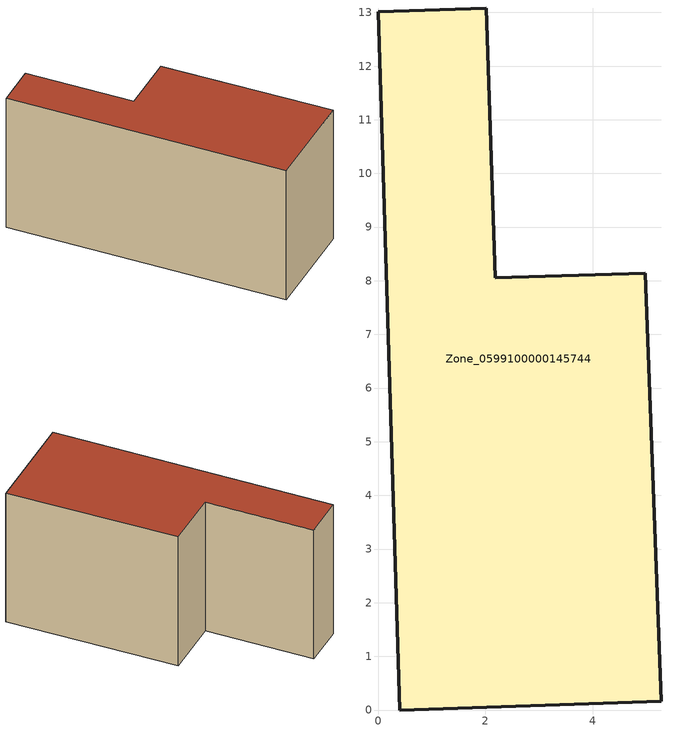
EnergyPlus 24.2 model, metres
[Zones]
Zone_0599100000145744
 floor ground (C_G): 0.4,0 0,13.01 2.02,13.08 2.18,8.05 4.98,8.14 5.28,0.16 z0
 wall outside (C_F): 2.18,8.05 2.02,13.08 0,13.01 0.4,0 5.28,0.16 4.98,8.14 2.18,8.05 z0:6.69
 roof outside (C_R): 5.28,0.16 4.98,8.14 2.18,8.05 2.02,13.08 0,13.01 0.4,0 z6.69
[BUILDING]
Pand.0599100000145744: North Axis=0; Terrain=City; Loads Convergence Tolerance Value=0.04; Temperature Convergence Tolerance Value=0.4; Solar Distribution=FullExterior; Maximum Number of Warmup Days=25; Minimum Number of Warmup Days=1
[Site:Location]
Rotterdam.The.Hague.AP_ZH_NLD Design_Conditions: Latitude=51.96; Longitude=4.45; Time Zone=1; Elevation=-4.5
[SITE:GROUNDTEMPERATURE:BUILDINGSURFACE]
18, 18, 18, 18, 18, 18, 18, 18, 18, 18, 18, 18
[MATERIAL] Thermal Absorptance=0.9; Solar Absorptance=0.7; Visible Absorptance=0.7
Name | Roughness | Thickness | Conductivity | Density | Specific Heat
G.TI.1946 | MediumSmooth | 0.15 | 1 | 540 | 1210
F.TI.1946 | Rough | 0.3 | 0.857143 | 1920 | 840
R.TI.1946 | MediumRough | 0.2 | 0.1 | 1500 | 1000
[CONSTRUCTION]
C_G: G.TI.1946
C_F: F.TI.1946
C_R: R.TI.1946
[ZONE]
Zone_0599100000145744: Type=1; Multiplier=1; Ceiling Height=Autocalculate; Volume=Autocalculate; Floor Area=autocalculate; Part of Total Floor Area=Yes
[ZONEINFILTRATION:DESIGNFLOWRATE]
Infil_Zone_0599100000145744: Zone or ZoneList or Space or SpaceList=Zone_0599100000145744; Schedule=AlwaysOn; Design Flow Rate Calculation Method=Flow/Area; Flow Rate per Floor Area=0.003; Constant Term Coefficient=1; Temperature Term Coefficient=0; Velocity Term Coefficient=0; Velocity Squared Term Coefficient=0
[HVACTEMPLATE:ZONE:IDEALLOADSAIRSYSTEM]
Zone_0599100000145744: Maximum Heating Supply Air Temperature=50; Minimum Cooling Supply Air Temperature=13; Maximum Heating Supply Air Humidity Ratio=0.0156; Minimum Cooling Supply Air Humidity Ratio=0.0077; Heating Limit=NoLimit; Cooling Limit=NoLimit; Dehumidification Control Type=ConstantSensibleHeatRatio; Cooling Sensible Heat Ratio=0.7; Dehumidification Setpoint=60; Humidification Control Type=None; Humidification Setpoint=30; Outdoor Air Method=None; Outdoor Air Flow Rate per Person=0.00944; Outdoor Air Flow Rate per Zone Floor Area=0; Outdoor Air Flow Rate per Zone=0; Demand Controlled Ventilation Type=None; Outdoor Air Economizer Type=NoEconomizer; Heat Recovery Type=None; Sensible Heat Recovery Effectiveness=0.7; Latent Heat Recovery Effectiveness=0.65
[ZONECONTROL:THERMOSTAT]
ThermostatControl_Zone_0599100000145744: Zone or ZoneList=Zone_0599100000145744; Control Type Schedule=DualSetpointControlType; Control 1=Thermostat_Zone_0599100000145744; Temperature Difference Between Cutout And Setpoint=0
[THERMOSTATSETPOINT:DUALSETPOINT]
Thermostat_Zone_0599100000145744: Heating Setpoint Temperature Schedule=HeatingSetpoint_Zone_0599100000145744; Cooling Setpoint Temperature Schedule=CoolingSetpoint_Zone_0599100000145744
[SCHEDULE:COMPACT]
HeatingSetpoint_Zone_0599100000145744: Through: 12/31, For: AllDays, Until: 24:00, 21
CoolingSetpoint_Zone_0599100000145744: Through: 12/31, For: AllDays, Until: 24:00, 24
DualSetpointControlType: Through: 12/31, For: AllDays, Until: 24:00, 4
AlwaysOn: Through: 12/31, For: AllDays, Until: 24:00, 1
